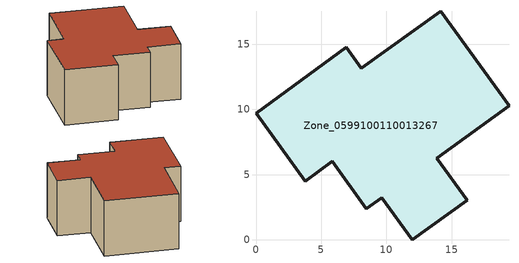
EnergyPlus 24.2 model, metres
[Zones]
Zone_0599100110013267
 floor ground (C_G): 11.98,0 9.65,3.25 8.46,2.4 5.86,6.03 3.77,4.51 0,9.73 6.9,14.77 8.06,13.15 14.16,17.54 19.39,10.29 13.84,6.26 16.19,3.03 z0
 wall outside (C_F): 9.65,3.25 11.98,0 16.19,3.03 13.84,6.26 19.39,10.29 14.16,17.54 8.06,13.15 6.9,14.77 0,9.73 3.77,4.51 5.86,6.03 8.46,2.4 9.65,3.25 z0:7.08
 roof outside (C_R): 6.9,14.77 0,9.73 3.77,4.51 5.86,6.03 8.46,2.4 9.65,3.25 11.98,0 16.19,3.03 13.84,6.26 19.39,10.29 14.16,17.54 8.06,13.15 z7.08
[BUILDING]
Pand.0599100110013267: North Axis=0; Terrain=City; Loads Convergence Tolerance Value=0.04; Temperature Convergence Tolerance Value=0.4; Solar Distribution=FullExterior; Maximum Number of Warmup Days=25; Minimum Number of Warmup Days=1
[Site:Location]
Rotterdam.The.Hague.AP_ZH_NLD Design_Conditions: Latitude=51.96; Longitude=4.45; Time Zone=1; Elevation=-4.5
[SITE:GROUNDTEMPERATURE:BUILDINGSURFACE]
18, 18, 18, 18, 18, 18, 18, 18, 18, 18, 18, 18
[MATERIAL] Thermal Absorptance=0.9; Solar Absorptance=0.7; Visible Absorptance=0.7
Name | Roughness | Thickness | Conductivity | Density | Specific Heat
G.D.2015-2018 | MediumSmooth | 0.15 | 0.0428571 | 540 | 1210
F.D.2015-2018 | Rough | 0.3 | 0.0666667 | 1920 | 840
R.D.2015-2018 | MediumRough | 0.2 | 0.0333333 | 1500 | 1000
[CONSTRUCTION]
C_G: G.D.2015-2018
C_F: F.D.2015-2018
C_R: R.D.2015-2018
[ZONE]
Zone_0599100110013267: Type=1; Multiplier=1; Ceiling Height=Autocalculate; Volume=Autocalculate; Floor Area=autocalculate; Part of Total Floor Area=Yes
[ZONEINFILTRATION:DESIGNFLOWRATE]
Infil_Zone_0599100110013267: Zone or ZoneList or Space or SpaceList=Zone_0599100110013267; Schedule=AlwaysOn; Design Flow Rate Calculation Method=Flow/Area; Flow Rate per Floor Area=0.0021; Constant Term Coefficient=1; Temperature Term Coefficient=0; Velocity Term Coefficient=0; Velocity Squared Term Coefficient=0
[HVACTEMPLATE:ZONE:IDEALLOADSAIRSYSTEM]
Zone_0599100110013267: Maximum Heating Supply Air Temperature=50; Minimum Cooling Supply Air Temperature=13; Maximum Heating Supply Air Humidity Ratio=0.0156; Minimum Cooling Supply Air Humidity Ratio=0.0077; Heating Limit=NoLimit; Cooling Limit=NoLimit; Dehumidification Control Type=ConstantSensibleHeatRatio; Cooling Sensible Heat Ratio=0.7; Dehumidification Setpoint=60; Humidification Control Type=None; Humidification Setpoint=30; Outdoor Air Method=None; Outdoor Air Flow Rate per Person=0.00944; Outdoor Air Flow Rate per Zone Floor Area=0; Outdoor Air Flow Rate per Zone=0; Demand Controlled Ventilation Type=None; Outdoor Air Economizer Type=NoEconomizer; Heat Recovery Type=None; Sensible Heat Recovery Effectiveness=0.7; Latent Heat Recovery Effectiveness=0.65
[ZONECONTROL:THERMOSTAT]
ThermostatControl_Zone_0599100110013267: Zone or ZoneList=Zone_0599100110013267; Control Type Schedule=DualSetpointControlType; Control 1=Thermostat_Zone_0599100110013267; Temperature Difference Between Cutout And Setpoint=0
[THERMOSTATSETPOINT:DUALSETPOINT]
Thermostat_Zone_0599100110013267: Heating Setpoint Temperature Schedule=HeatingSetpoint_Zone_0599100110013267; Cooling Setpoint Temperature Schedule=CoolingSetpoint_Zone_0599100110013267
[SCHEDULE:COMPACT]
HeatingSetpoint_Zone_0599100110013267: Through: 12/31, For: AllDays, Until: 24:00, 21
CoolingSetpoint_Zone_0599100110013267: Through: 12/31, For: AllDays, Until: 24:00, 24
DualSetpointControlType: Through: 12/31, For: AllDays, Until: 24:00, 4
AlwaysOn: Through: 12/31, For: AllDays, Until: 24:00, 1
